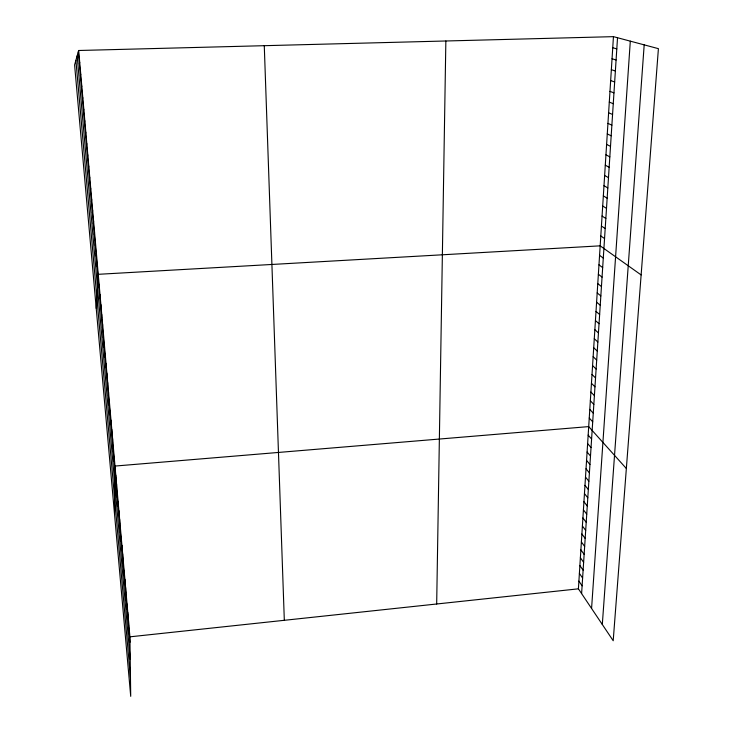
<?xml version="1.0" encoding="UTF-8"?>
<svg xmlns="http://www.w3.org/2000/svg" width="733" height="733" viewBox="0 0 733 733"><rect width="100%" height="100%" fill="white"/><g stroke="black" fill="none" stroke-linecap="round" stroke-linejoin="round"><path stroke-width="1.1" d="M119.644 524.077L119.644 519.33M118.874 515.272L118.883 510.58M117.317 497.505L117.335 492.924M118.095 506.421L118.114 501.775M116.529 488.554L116.556 484.018M115.741 479.538L115.777 475.066M114.559 514.557L114.989 466.06L588.7 426.606L626.349 468.515M114.156 461.359L114.201 456.998M113.349 452.188L113.404 447.89M112.543 442.961L112.598 438.719M111.728 433.679L111.801 429.501M436.676 604.001L445.856 40.984M110.912 424.343L110.985 420.229M110.097 414.96L110.17 410.901M109.263 405.514L109.354 401.519M108.438 396.012L108.53 392.082M107.595 386.456L107.696 382.589M106.761 376.835L106.862 373.042M105.909 367.16L106.028 363.431M105.057 357.429L105.176 353.773M104.205 347.644L104.333 344.043M103.344 337.785L103.472 334.266M102.473 327.88L102.62 324.426M101.603 317.911L101.75 314.521M100.723 307.878L100.879 304.561M99.844 297.781L100.009 294.547M98.955 287.62L99.12 284.459M96.234 308.391L98.24 274.316L600.171 245.839L641.128 274.93M97.132 266.812L97.315 263.798M613.448 36.65L658.408 48.662L613.2 640.734L578.41 588.828L613.448 36.65L78.678 50.495L74.592 64.925L130.721 696.35L129.915 636.83L78.678 50.495M581.608 593.593L617.525 37.74M96.197 256.147L96.399 253.215M591.577 608.472L630.307 41.158M95.253 245.418L95.464 242.568M602.306 624.479L644.188 44.869M94.31 234.615L94.53 231.848M93.357 223.739L93.586 221.054M92.404 212.799L92.633 210.197M91.442 201.786L91.68 199.275M90.471 190.699L90.718 188.271M89.49 179.548L89.756 177.203M88.51 168.315L88.775 166.061M87.52 157.009L87.795 154.846M86.521 145.629L86.815 143.549M85.523 134.166L85.816 132.187M84.515 122.64L84.817 120.753M83.498 111.031L83.809 109.235M82.472 99.34L82.802 97.645M81.445 87.575L81.784 85.972M80.41 75.728L80.758 74.225M79.366 63.798L79.723 62.397M129.915 636.83L578.41 588.828M612.742 47.727L616.801 48.909M612.046 58.741L616.087 60.005M611.349 69.681L615.372 71.028M610.662 80.557L614.666 81.995M609.975 91.368L613.961 92.88M609.288 102.107L613.264 103.71M608.61 112.781L612.568 114.467M607.941 123.391L611.872 125.151M607.272 133.937L611.185 135.779M606.603 144.419L610.507 146.334M605.944 154.837L609.829 156.835M605.284 165.191L609.15 167.271M604.633 175.489L608.482 177.633M603.983 185.715L607.822 187.941M603.341 195.885L607.153 198.185M602.7 206L606.493 208.364M602.059 216.052L605.843 218.489M601.427 226.039L605.192 228.549M600.794 235.971L604.551 238.555M599.567 255.368L603.286 258.089M598.962 264.842L602.673 267.627M598.366 274.261L602.059 277.111M597.771 283.625L601.445 286.539M597.184 292.943L600.84 295.921M596.598 302.207L600.235 305.24M596.011 311.415L599.64 314.512M595.425 320.568L599.044 323.729M594.848 329.676L598.449 332.901M594.28 338.738L597.862 342.009M593.703 347.735L597.276 351.08M593.134 356.696L596.689 360.095M592.576 365.602L596.112 369.056M592.007 374.462L595.535 377.971M591.449 383.267L594.967 386.841M590.899 392.036L594.399 395.655M590.34 400.749L593.831 404.424M589.79 409.408L593.263 413.146M589.25 418.03L592.704 421.814M588.159 435.127L591.595 439.021M587.619 443.612L591.045 447.551M587.087 452.041L590.496 456.036M586.556 460.434L589.946 464.475M586.024 468.781L589.405 472.877M585.502 477.082L588.865 481.224M584.971 485.338L588.333 489.525M584.458 493.556L587.793 497.789M583.935 501.72L587.261 506.008M583.422 509.847L586.739 514.181M582.909 517.938L586.208 522.308M582.396 525.973L585.685 530.399M581.892 533.972L585.172 538.443M581.388 541.934L584.65 546.442M580.884 549.851L584.137 554.405M580.38 557.731L583.624 562.33M579.885 565.564L583.12 570.201M579.391 573.353L582.607 578.044M578.896 581.113L582.103 585.841M78.312 51.796L129.988 642.282M77.157 55.882L130.217 659.288M75.893 60.335L130.465 677.649M264.274 45.684L284.322 620.301M129.2 628.74L129.274 634.137M128.495 620.604L128.559 625.955M127.78 612.422L127.835 617.727M127.056 604.184L127.111 609.444M126.333 595.911L126.388 601.124M125.609 587.591L125.655 592.759M124.876 579.226L124.912 584.338M124.143 570.815L124.179 575.881M123.401 562.348L123.428 567.369M122.658 553.846L122.686 558.812M121.916 545.288L121.925 550.199M121.165 536.684L121.174 541.54M120.404 528.035L120.404 532.836"/></g></svg>
